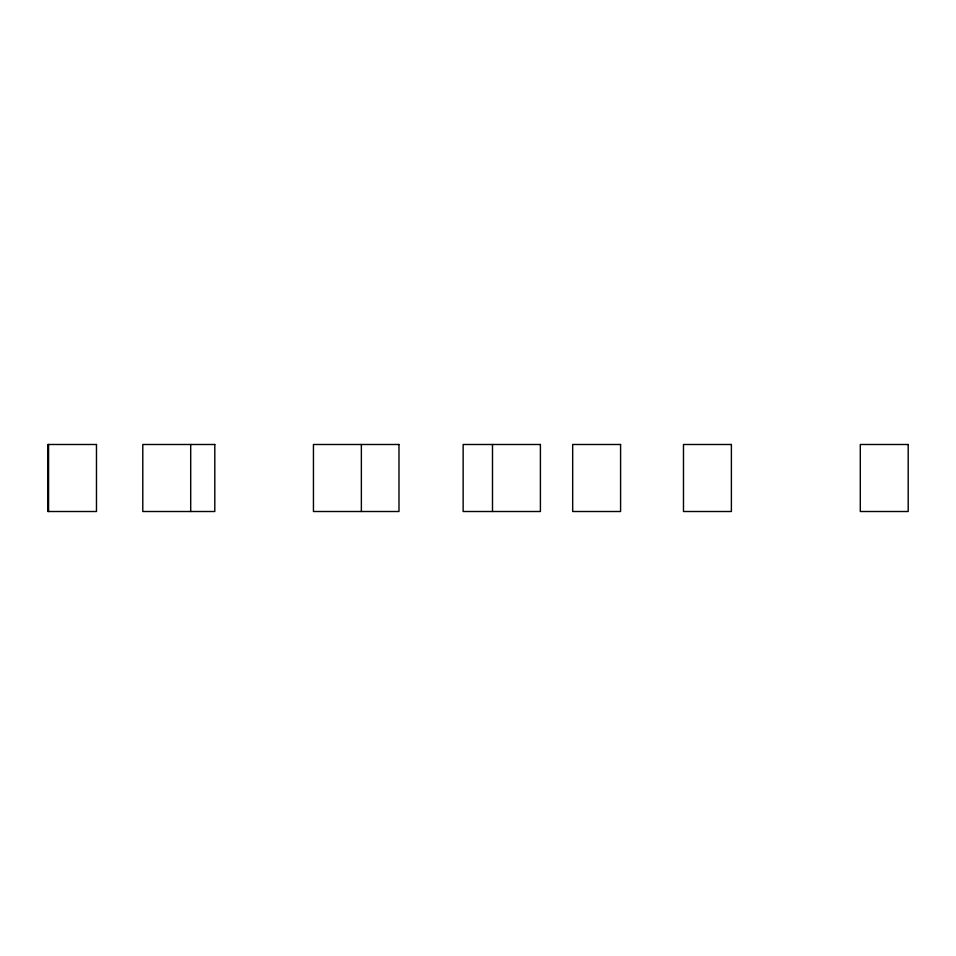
<?xml version="1.0" encoding="UTF-8"?>
<svg xmlns="http://www.w3.org/2000/svg" width="956" height="956" viewBox="0 0 956 956"><rect width="100%" height="100%" fill="white"/><g stroke="black" fill="none" stroke-linecap="round" stroke-linejoin="round"><path stroke-width="1.43" d="M492.495 444.492L492.495 511.508M361.368 444.492L361.368 511.508M190.698 444.492L190.698 511.508M48.565 444.492L48.565 511.508M96.472 444.492L47.8 444.492L47.8 511.508L96.472 511.508L96.472 444.492M214.801 444.492L142.791 444.492L142.791 511.508L214.801 511.508L214.801 444.492M398.987 444.492L313.449 444.492L313.449 511.508L398.987 511.508L398.987 444.492M540.403 444.492L463.146 444.492L463.146 511.508L540.403 511.508L540.403 444.492M620.587 444.492L572.68 444.492L572.68 511.508L620.587 511.508L620.587 444.492M731.388 444.492L683.48 444.492L683.48 511.508L731.388 511.508L731.388 444.492M908.2 444.492L860.292 444.492L860.292 511.508L908.2 511.508L908.2 444.492"/></g></svg>
